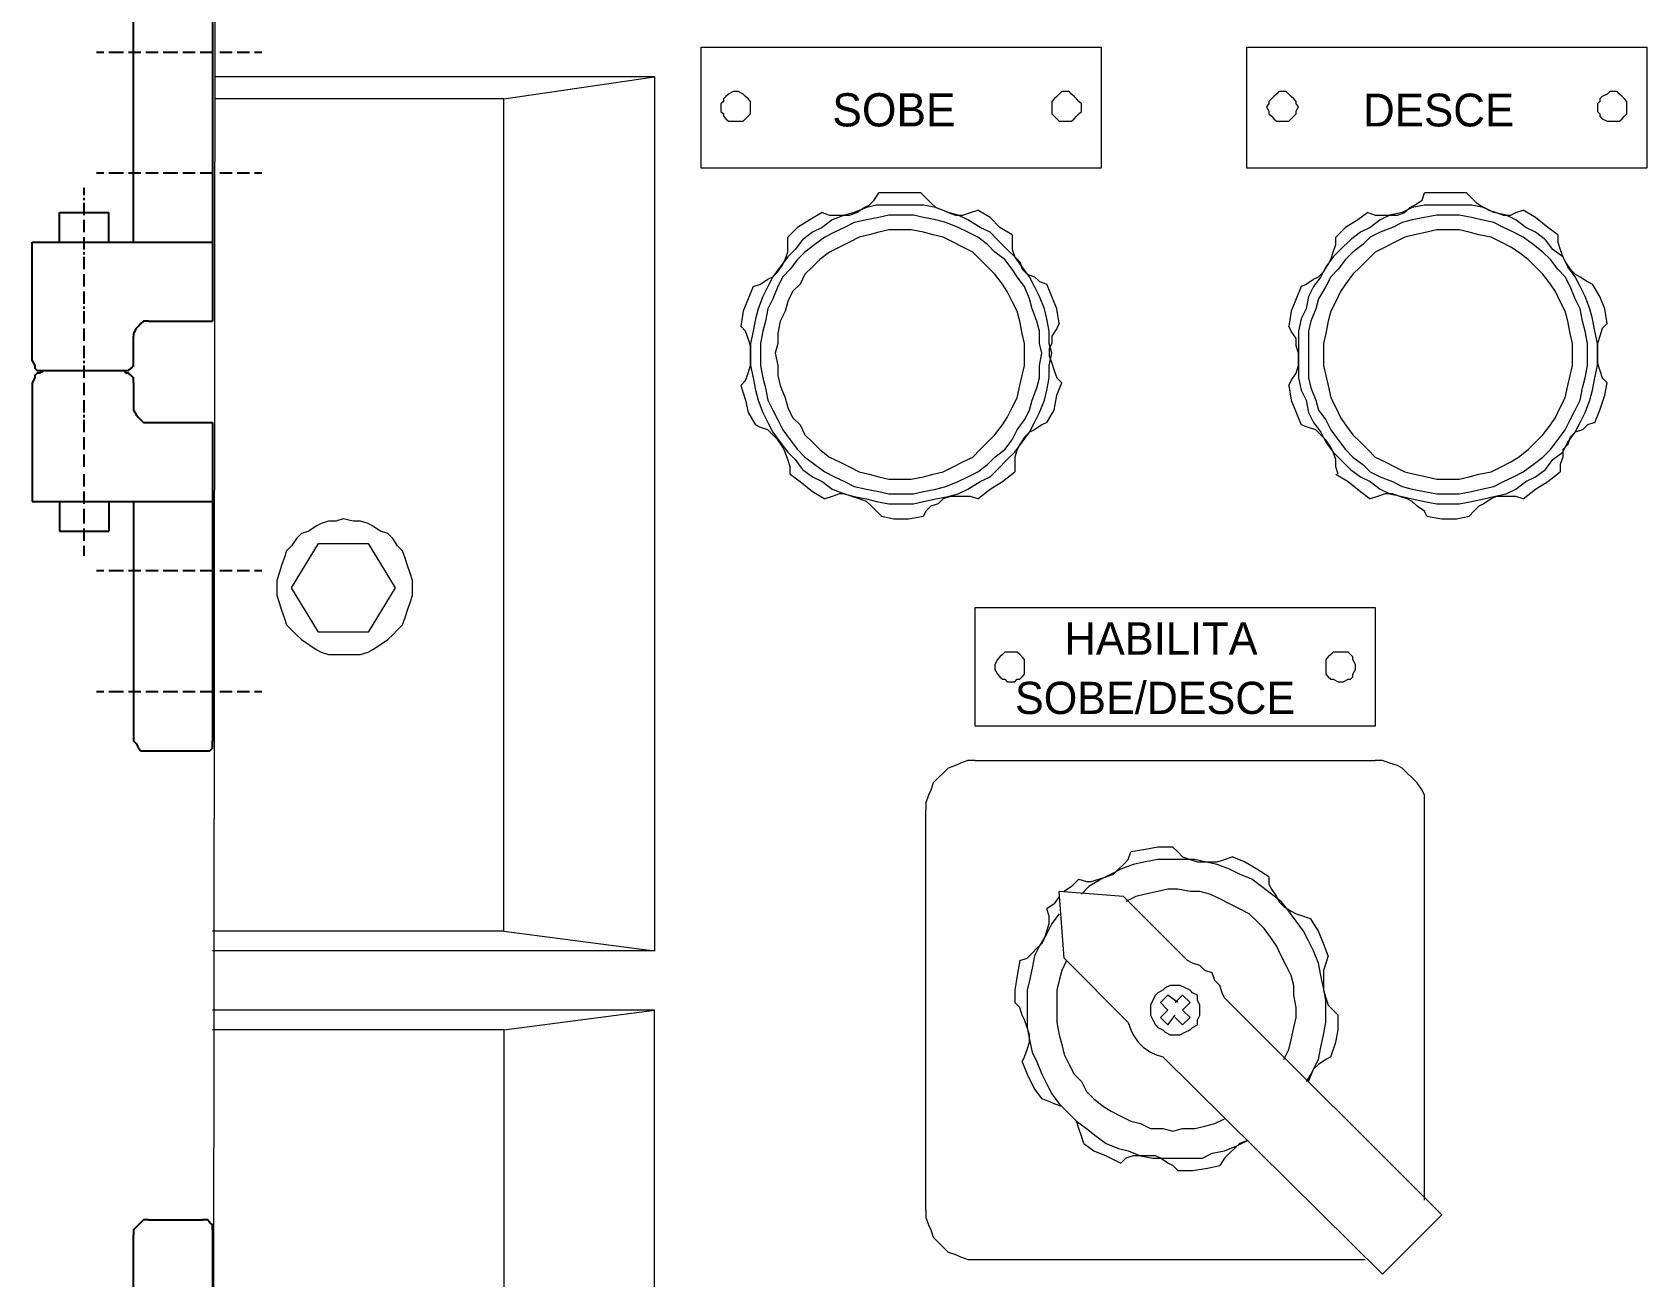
# Model space of a CAD drawing. Header units: millimetres. Extents: x -72 to 2978, y -1067 to 2817.
# Drawn here: x -36.3 to 158.5, y 139.1 to 289.3 of the extents above; entities that cross this region are included whole.
import ezdxf

# ---------------------------------------------------------------- set-up
doc = ezdxf.new("R2010")
doc.units = ezdxf.units.MM
doc.styles.add('CIDFont+F1$001H0', font='')
doc.styles.get('CIDFont+F1$001H0').set_extended_font_data('CIDFont+F1')

msp = doc.modelspace()

# ---------------------------------------------------------------- linework, layer by layer
at = {"color": 7, "linetype": 'Continuous', "lineweight": 15, "true_color": 0x000007}
for p, q in [((-14.3, 320.87), (-14.6, 28.9)), ((38.73, 283.93), (-14.3, 283.93)), ((20.56, 281.24), (38.73, 283.93)), ((38.73, 283.93), (38.73, 178.46)), ((20.56, 281.24), (-14.3, 281.24)), ((20.56, 180.84), (20.56, 281.24)), ((-5.06, 222.25), (-1.79, 227.62)), ((-1.79, 227.62), (4.17, 227.62)), ((4.17, 227.62), (7.45, 222.25)), ((-1.79, 216.89), (-5.06, 222.25)), ((7.45, 222.25), (4.17, 216.89)), ((4.17, 216.89), (-1.79, 216.89)), ((77.46, 201.4), (125.73, 201.4)), ((71.5, 147.18), (71.5, 195.44)), ((131.68, 148.37), (131.68, 195.44)), ((95.34, 185.01), (87.59, 185.61)), ((88.19, 177.57), (87.59, 185.61)), ((95.34, 185.01), (103.08, 177.27)), ((20.56, 180.84), (-14.6, 180.84)), ((20.56, 180.84), (38.73, 178.46)), ((38.73, 178.46), (-14.6, 178.46)), ((95.93, 169.82), (88.19, 177.57)), ((107.55, 172.8), (133.77, 146.58)), ((38.73, 171.31), (-14.6, 171.31)), ((20.56, 168.93), (38.73, 171.31)), ((38.73, 65.25), (38.73, 171.31)), ((20.56, 168.93), (-14.6, 168.93)), ((20.56, 168.93), (20.56, 67.63)), ((126.62, 139.43), (100.1, 165.65)), ((133.77, 146.58), (126.62, 139.43)), ((77.46, 141.22), (124.53, 141.22))]:
    msp.add_line(p, q, dxfattribs=at)
at = {"color": 7, "linetype": 'Continuous', "lineweight": 25, "true_color": 0x000007}
for p, q in [((-14.6, 292.86), (-14.6, 254.43)), ((-24.13, 263.96), (-24.13, 292.27)), ((-28.6, 286.9), (-27.71, 286.9)), ((-27.41, 286.9), (-27.41, 286.9)), ((-27.11, 286.9), (-25.32, 286.9)), ((-25.03, 286.9), (-25.03, 286.9)), ((-24.73, 286.9), (-23.24, 286.9)), ((-22.94, 286.9), (-22.94, 286.9)), ((-22.64, 286.9), (-21.15, 286.9)), ((-20.85, 286.9), (-20.85, 286.9)), ((-20.56, 286.9), (-18.77, 286.9)), ((-18.47, 286.9), (-18.47, 286.9)), ((-18.17, 286.9), (-16.68, 286.9)), ((-16.39, 286.9), (-16.39, 286.9)), ((-16.09, 286.9), (-14.6, 286.9)), ((-14.3, 286.9), (-14.3, 286.9)), ((-13.7, 286.9), (-12.22, 286.9)), ((-11.92, 286.9), (-11.92, 286.9)), ((-11.62, 286.9), (-10.13, 286.9)), ((-9.83, 286.9), (-9.83, 286.9)), ((-9.53, 286.9), (-8.64, 286.9)), ((-28.6, 272.31), (-27.71, 272.31)), ((-27.41, 272.31), (-27.41, 272.31)), ((-27.11, 272.31), (-25.32, 272.31)), ((-25.03, 272.31), (-25.03, 272.31)), ((-24.73, 272.31), (-23.24, 272.31)), ((-22.94, 272.31), (-22.94, 272.31)), ((-22.64, 272.31), (-21.15, 272.31)), ((-20.85, 272.31), (-20.85, 272.31)), ((-20.56, 272.31), (-18.77, 272.31)), ((-18.47, 272.31), (-18.47, 272.31)), ((-18.17, 272.31), (-16.68, 272.31)), ((-16.39, 272.31), (-16.39, 272.31)), ((-16.09, 272.31), (-14.6, 272.31)), ((-14.3, 272.31), (-14.3, 272.31)), ((-13.7, 272.31), (-12.22, 272.31)), ((-11.92, 272.31), (-11.92, 272.31)), ((-11.62, 272.31), (-10.13, 272.31)), ((-9.83, 272.31), (-9.83, 272.31)), ((-9.53, 272.31), (-8.64, 272.31)), ((-30.09, 269.62), (-30.09, 270.52)), ((-30.09, 269.03), (-30.09, 269.33)), ((-33.07, 267.54), (-27.11, 267.54)), ((-33.07, 263.96), (-33.07, 267.54)), ((-30.09, 267.24), (-30.09, 268.73)), ((-30.09, 266.94), (-30.09, 266.94)), ((-27.11, 263.96), (-27.11, 267.54)), ((-30.09, 265.16), (-30.09, 266.65)), ((-36.35, 263.96), (-14.6, 263.96)), ((-36.35, 249.66), (-36.35, 263.96)), ((-30.09, 264.86), (-30.09, 264.86)), ((-30.09, 263.07), (-30.09, 264.56)), ((-30.09, 262.47), (-30.09, 262.77)), ((-30.09, 260.69), (-30.09, 262.18)), ((-30.09, 260.39), (-30.09, 260.39)), ((-30.09, 258.6), (-30.09, 260.09)), ((-30.09, 258.3), (-30.09, 258.3)), ((-30.09, 256.52), (-30.09, 258.01)), ((-30.09, 255.92), (-30.09, 256.22)), ((-30.09, 254.13), (-30.09, 255.62)), ((-30.09, 253.83), (-30.09, 253.83)), ((-30.09, 252.05), (-30.09, 253.54)), ((-22.34, 254.43), (-14.6, 254.43)), ((-30.09, 251.75), (-30.09, 251.75)), ((-30.09, 249.96), (-30.09, 251.45)), ((-24.13, 249.66), (-24.13, 252.64)), ((-30.09, 249.37), (-30.09, 249.66)), ((-34.86, 248.47), (-25.32, 248.47)), ((-30.09, 247.58), (-30.09, 249.07)), ((-36.35, 246.98), (-36.35, 232.68)), ((-30.09, 247.28), (-30.09, 247.28)), ((-30.09, 245.49), (-30.09, 246.98)), ((-24.13, 246.98), (-24.13, 244)), ((-30.09, 245.19), (-30.09, 245.19)), ((-30.09, 243.41), (-30.09, 244.9)), ((-30.09, 242.81), (-30.09, 243.11)), ((-30.09, 241.02), (-30.09, 242.51)), ((-22.34, 242.22), (-14.6, 242.22)), ((-14.6, 242.22), (-14.6, 203.78)), ((-30.09, 240.73), (-30.09, 240.73)), ((-30.09, 238.94), (-30.09, 240.43)), ((-30.09, 238.64), (-30.09, 238.64)), ((-30.09, 236.85), (-30.09, 238.34)), ((-30.09, 236.26), (-30.09, 236.26)), ((-30.09, 234.47), (-30.09, 235.96)), ((-30.09, 234.17), (-30.09, 234.17)), ((-30.09, 232.38), (-30.09, 233.87)), ((-36.35, 232.68), (-14.6, 232.68)), ((-33.07, 232.68), (-33.07, 229.11)), ((-30.09, 232.09), (-30.09, 232.09)), ((-27.11, 232.68), (-27.11, 229.11)), ((-24.13, 232.68), (-24.13, 204.38)), ((-30.09, 230), (-30.09, 231.79)), ((-33.07, 229.11), (-27.11, 229.11)), ((-30.09, 229.7), (-30.09, 229.7)), ((-30.09, 227.91), (-30.09, 229.4)), ((-30.09, 227.62), (-30.09, 227.62)), ((-30.09, 226.13), (-30.09, 227.32)), ((-28.6, 224.34), (-27.71, 224.34)), ((-27.41, 224.34), (-27.41, 224.34)), ((-27.11, 224.34), (-25.32, 224.34)), ((-25.03, 224.34), (-25.03, 224.34)), ((-24.73, 224.34), (-23.24, 224.34)), ((-22.94, 224.34), (-22.94, 224.34)), ((-22.64, 224.34), (-21.15, 224.34)), ((-20.85, 224.34), (-20.85, 224.34)), ((-20.56, 224.34), (-18.77, 224.34)), ((-18.47, 224.34), (-18.47, 224.34)), ((-18.17, 224.34), (-16.68, 224.34)), ((-16.39, 224.34), (-16.39, 224.34)), ((-16.09, 224.34), (-14.6, 224.34)), ((-14.3, 224.34), (-14.3, 224.34)), ((-13.7, 224.34), (-12.22, 224.34)), ((-11.92, 224.34), (-11.92, 224.34)), ((-11.62, 224.34), (-10.13, 224.34)), ((-9.83, 224.34), (-9.83, 224.34)), ((-9.53, 224.34), (-8.64, 224.34)), ((-28.6, 209.74), (-27.71, 209.74)), ((-27.41, 209.74), (-27.41, 209.74)), ((-27.11, 209.74), (-25.32, 209.74)), ((-25.03, 209.74), (-25.03, 209.74)), ((-24.73, 209.74), (-23.24, 209.74)), ((-22.94, 209.74), (-22.94, 209.74)), ((-22.64, 209.74), (-21.15, 209.74)), ((-20.85, 209.74), (-20.85, 209.74)), ((-20.56, 209.74), (-18.77, 209.74)), ((-18.47, 209.74), (-18.47, 209.74)), ((-18.17, 209.74), (-16.68, 209.74)), ((-16.39, 209.74), (-16.39, 209.74)), ((-16.09, 209.74), (-14.6, 209.74)), ((-14.3, 209.74), (-14.3, 209.74)), ((-13.7, 209.74), (-12.22, 209.74)), ((-11.92, 209.74), (-11.92, 209.74)), ((-11.62, 209.74), (-10.13, 209.74)), ((-9.83, 209.74), (-9.83, 209.74)), ((-9.53, 209.74), (-8.64, 209.74)), ((-22.34, 202.59), (-15.79, 202.59)), ((-24.13, 115.89), (-24.13, 144.2)), ((-22.34, 145.98), (-15.79, 145.98)), ((-14.6, 144.79), (-14.6, 106.36))]:
    msp.add_line(p, q, dxfattribs=at)
at = {"color": 7, "linetype": 'Continuous', "lineweight": 15, "true_color": 0x000007}
for points in [[(44.39, 287.5), (92.66, 287.5), (92.66, 272.9), (44.39, 272.9)], [(110.23, 287.5), (158.5, 287.5), (158.5, 272.9), (110.23, 272.9)], [(50.35, 280.35), (50.35, 280.65), (50.35, 280.95), (50.05, 281.24), (49.75, 281.54), (49.46, 281.84), (48.86, 282.14), (48.56, 282.14), (48.26, 282.14), (47.67, 281.84), (47.37, 281.54), (47.07, 281.24), (47.07, 280.95), (46.77, 280.65), (46.77, 280.35), (46.77, 279.75), (47.07, 279.46), (47.07, 279.16), (47.37, 278.86), (47.67, 278.56), (48.26, 278.56), (48.56, 278.56), (48.86, 278.56), (49.46, 278.56), (49.75, 278.86), (50.05, 279.16), (50.35, 279.46), (50.35, 279.75)], [(90.27, 280.35), (90.27, 280.65), (89.97, 280.95), (89.68, 281.24), (89.38, 281.54), (89.08, 281.84), (88.78, 282.14), (88.48, 282.14), (87.89, 282.14), (87.59, 281.84), (87.29, 281.54), (86.99, 281.24), (86.7, 280.95), (86.7, 280.65), (86.7, 280.35), (86.7, 279.75), (86.7, 279.46), (86.99, 279.16), (87.29, 278.86), (87.59, 278.56), (87.89, 278.56), (88.48, 278.56), (88.78, 278.56), (89.08, 278.56), (89.38, 278.86), (89.68, 279.16), (89.97, 279.46), (90.27, 279.75)], [(116.49, 280.35), (116.19, 280.65), (116.19, 280.95), (115.89, 281.24), (115.6, 281.54), (115.3, 281.84), (115, 282.14), (114.7, 282.14), (114.11, 282.14), (113.81, 281.84), (113.51, 281.54), (113.21, 281.24), (112.91, 280.95), (112.91, 280.65), (112.62, 280.35), (112.91, 279.75), (112.91, 279.46), (113.21, 279.16), (113.51, 278.86), (113.81, 278.56), (114.11, 278.56), (114.7, 278.56), (115, 278.56), (115.3, 278.56), (115.6, 278.86), (115.89, 279.16), (116.19, 279.46), (116.19, 279.75)], [(156.11, 280.35), (156.11, 280.65), (156.11, 280.95), (155.82, 281.24), (155.52, 281.54), (155.22, 281.84), (154.92, 282.14), (154.33, 282.14), (154.03, 282.14), (153.73, 281.84), (153.13, 281.54), (152.84, 281.24), (152.84, 280.95), (152.54, 280.65), (152.54, 280.35), (152.54, 279.75), (152.84, 279.46), (152.84, 279.16), (153.13, 278.86), (153.73, 278.56), (154.03, 278.56), (154.33, 278.56), (154.92, 278.56), (155.22, 278.56), (155.52, 278.86), (155.82, 279.16), (156.11, 279.46), (156.11, 279.75)], [(86.7, 250.56), (86.4, 251.75), (86.4, 253.24), (86.1, 254.73), (85.8, 255.92), (85.21, 257.41), (84.61, 258.6), (84.02, 259.79), (83.12, 260.98), (82.23, 262.18), (81.33, 263.07), (80.14, 264.26), (79.25, 265.16), (78.06, 265.75), (76.57, 266.65), (75.38, 267.24), (74.18, 267.54), (72.69, 268.14), (71.2, 268.43), (70.01, 268.43), (68.52, 268.43), (67.03, 268.43), (65.54, 268.43), (64.35, 268.14), (62.86, 267.54), (61.67, 267.24), (60.18, 266.65), (58.99, 265.75), (57.8, 265.16), (56.61, 264.26), (55.71, 263.07), (54.82, 262.18), (53.92, 260.98), (53.03, 259.79), (52.44, 258.6), (51.84, 257.41), (51.24, 255.92), (50.95, 254.73), (50.65, 253.24), (50.35, 251.75), (50.35, 250.56), (50.35, 249.07), (50.65, 247.58), (50.95, 246.09), (51.24, 244.9), (51.84, 243.41), (52.44, 242.22), (53.03, 241.02), (53.92, 239.83), (54.82, 238.64), (55.71, 237.75), (56.61, 236.55), (57.8, 235.66), (58.99, 235.07), (60.18, 234.17), (61.67, 233.58), (62.86, 233.28), (64.35, 232.98), (65.54, 232.68), (67.03, 232.38), (68.52, 232.38), (70.01, 232.38), (71.2, 232.68), (72.69, 232.98), (74.18, 233.28), (75.38, 233.58), (76.57, 234.17), (78.06, 235.07), (79.25, 235.66), (80.14, 236.55), (81.33, 237.75), (82.23, 238.64), (83.12, 239.83), (84.02, 241.02), (84.61, 242.22), (85.21, 243.41), (85.8, 244.9), (86.1, 246.09), (86.4, 247.58), (86.4, 249.07)], [(85.51, 250.56), (85.21, 251.75), (85.21, 253.24), (84.91, 254.43), (84.31, 255.92), (84.02, 257.11), (83.42, 258.6), (82.53, 259.79), (81.93, 260.69), (81.04, 261.88), (79.84, 262.77), (78.95, 263.67), (77.76, 264.56), (76.57, 265.16), (75.38, 265.75), (73.89, 266.35), (72.69, 266.65), (71.2, 266.94), (70.01, 267.24), (68.52, 267.24), (67.03, 267.24), (65.84, 266.94), (64.35, 266.65), (62.86, 266.35), (61.67, 265.75), (60.48, 265.16), (59.29, 264.56), (58.1, 263.67), (56.9, 262.77), (56.01, 261.88), (55.12, 260.69), (54.22, 259.79), (53.63, 258.6), (53.03, 257.11), (52.44, 255.92), (52.14, 254.43), (51.84, 253.24), (51.54, 251.75), (51.54, 250.56), (51.54, 249.07), (51.84, 247.58), (52.14, 246.39), (52.44, 244.9), (53.03, 243.7), (53.63, 242.51), (54.22, 241.32), (55.12, 240.13), (56.01, 238.94), (56.9, 238.04), (58.1, 237.15), (59.29, 236.26), (60.48, 235.66), (61.67, 235.07), (62.86, 234.47), (64.35, 234.17), (65.84, 233.87), (67.03, 233.58), (68.52, 233.58), (70.01, 233.58), (71.2, 233.87), (72.69, 234.17), (73.89, 234.47), (75.38, 235.07), (76.57, 235.66), (77.76, 236.26), (78.95, 237.15), (79.84, 238.04), (81.04, 238.94), (81.93, 240.13), (82.53, 241.32), (83.42, 242.51), (84.02, 243.7), (84.31, 244.9), (84.91, 246.39), (85.21, 247.58), (85.21, 249.07)], [(152.54, 250.56), (152.54, 251.75), (152.24, 253.24), (151.94, 254.73), (151.65, 255.92), (151.05, 257.41), (150.45, 258.6), (149.86, 259.79), (148.96, 260.98), (148.37, 262.18), (147.18, 263.07), (146.28, 264.26), (145.09, 265.16), (143.9, 265.75), (142.71, 266.65), (141.52, 267.24), (140.03, 267.54), (138.83, 268.14), (137.34, 268.43), (135.86, 268.43), (134.37, 268.43), (133.17, 268.43), (131.68, 268.43), (130.19, 268.14), (129, 267.54), (127.51, 267.24), (126.32, 266.65), (125.13, 265.75), (123.94, 265.16), (122.75, 264.26), (121.55, 263.07), (120.66, 262.18), (119.77, 260.98), (119.17, 259.79), (118.28, 258.6), (117.68, 257.41), (117.38, 255.92), (116.79, 254.73), (116.49, 253.24), (116.49, 251.75), (116.49, 250.56), (116.49, 249.07), (116.49, 247.58), (116.79, 246.09), (117.38, 244.9), (117.68, 243.41), (118.28, 242.22), (119.17, 241.02), (119.77, 239.83), (120.66, 238.64), (121.55, 237.75), (122.75, 236.55), (123.94, 235.66), (125.13, 235.07), (126.32, 234.17), (127.51, 233.58), (129, 233.28), (130.19, 232.98), (131.68, 232.68), (133.17, 232.38), (134.37, 232.38), (135.86, 232.38), (137.34, 232.68), (138.83, 232.98), (140.03, 233.28), (141.52, 233.58), (142.71, 234.17), (143.9, 235.07), (145.09, 235.66), (146.28, 236.55), (147.18, 237.75), (148.37, 238.64), (148.96, 239.83), (149.86, 241.02), (150.45, 242.22), (151.05, 243.41), (151.65, 244.9), (151.94, 246.09), (152.24, 247.58), (152.54, 249.07)], [(151.35, 250.56), (151.35, 251.75), (151.05, 253.24), (150.75, 254.43), (150.45, 255.92), (149.86, 257.11), (149.26, 258.6), (148.67, 259.79), (147.77, 260.69), (146.88, 261.88), (145.98, 262.77), (144.79, 263.67), (143.6, 264.56), (142.41, 265.16), (141.22, 265.75), (140.03, 266.35), (138.54, 266.65), (137.34, 266.94), (135.86, 267.24), (134.37, 267.24), (133.17, 267.24), (131.68, 266.94), (130.19, 266.65), (129, 266.35), (127.81, 265.75), (126.32, 265.16), (125.13, 264.56), (124.24, 263.67), (123.04, 262.77), (122.15, 261.88), (121.26, 260.69), (120.36, 259.79), (119.77, 258.6), (118.87, 257.11), (118.58, 255.92), (117.98, 254.43), (117.68, 253.24), (117.68, 251.75), (117.68, 250.56), (117.68, 249.07), (117.68, 247.58), (117.98, 246.39), (118.58, 244.9), (118.87, 243.7), (119.77, 242.51), (120.36, 241.32), (121.26, 240.13), (122.15, 238.94), (123.04, 238.04), (124.24, 237.15), (125.13, 236.26), (126.32, 235.66), (127.81, 235.07), (129, 234.47), (130.19, 234.17), (131.68, 233.87), (133.17, 233.58), (134.37, 233.58), (135.86, 233.58), (137.34, 233.87), (138.54, 234.17), (140.03, 234.47), (141.22, 235.07), (142.41, 235.66), (143.6, 236.26), (144.79, 237.15), (145.98, 238.04), (146.88, 238.94), (147.77, 240.13), (148.67, 241.32), (149.26, 242.51), (149.86, 243.7), (150.45, 244.9), (150.75, 246.39), (151.05, 247.58), (151.35, 249.07)], [(83.42, 250.56), (83.42, 251.75), (83.12, 252.94), (82.82, 254.43), (82.53, 255.62), (81.93, 256.81), (81.33, 258.01), (80.74, 258.9), (79.84, 260.09), (78.95, 260.98), (78.06, 261.88), (77.16, 262.77), (75.97, 263.37), (74.78, 263.96), (73.59, 264.56), (72.4, 264.86), (71.2, 265.16), (69.72, 265.45), (68.52, 265.45), (67.03, 265.45), (65.84, 265.16), (64.65, 264.86), (63.46, 264.56), (62.27, 263.96), (61.08, 263.37), (59.88, 262.77), (58.69, 261.88), (57.8, 260.98), (56.9, 260.09), (56.31, 258.9), (55.41, 258.01), (54.82, 256.81), (54.52, 255.62), (53.92, 254.43), (53.63, 252.94), (53.63, 251.75), (53.33, 250.56), (53.63, 249.07), (53.63, 247.88), (53.92, 246.68), (54.52, 245.19), (54.82, 244), (55.41, 242.81), (56.31, 241.92), (56.9, 240.73), (57.8, 239.83), (58.69, 238.94), (59.88, 238.04), (61.08, 237.45), (62.27, 236.85), (63.46, 236.26), (64.65, 235.96), (65.84, 235.66), (67.03, 235.36), (68.52, 235.36), (69.72, 235.36), (71.2, 235.66), (72.4, 235.96), (73.59, 236.26), (74.78, 236.85), (75.97, 237.45), (77.16, 238.04), (78.06, 238.94), (78.95, 239.83), (79.84, 240.73), (80.74, 241.92), (81.33, 242.81), (81.93, 244), (82.53, 245.19), (82.82, 246.68), (83.12, 247.88), (83.42, 249.07)], [(149.56, 250.56), (149.56, 251.75), (149.26, 252.94), (148.96, 254.43), (148.67, 255.62), (148.07, 256.81), (147.47, 258.01), (146.88, 258.9), (145.98, 260.09), (145.09, 260.98), (144.2, 261.88), (143.01, 262.77), (142.11, 263.37), (140.92, 263.96), (139.73, 264.56), (138.24, 264.86), (137.05, 265.16), (135.86, 265.45), (134.37, 265.45), (133.17, 265.45), (131.98, 265.16), (130.49, 264.86), (129.3, 264.56), (128.11, 263.96), (126.92, 263.37), (125.73, 262.77), (124.83, 261.88), (123.94, 260.98), (123.04, 260.09), (122.15, 258.9), (121.55, 258.01), (120.96, 256.81), (120.36, 255.62), (120.06, 254.43), (119.77, 252.94), (119.47, 251.75), (119.47, 250.56), (119.47, 249.07), (119.77, 247.88), (120.06, 246.68), (120.36, 245.19), (120.96, 244), (121.55, 242.81), (122.15, 241.92), (123.04, 240.73), (123.94, 239.83), (124.83, 238.94), (125.73, 238.04), (126.92, 237.45), (128.11, 236.85), (129.3, 236.26), (130.49, 235.96), (131.98, 235.66), (133.17, 235.36), (134.37, 235.36), (135.86, 235.36), (137.05, 235.66), (138.24, 235.96), (139.73, 236.26), (140.92, 236.85), (142.11, 237.45), (143.01, 238.04), (144.2, 238.94), (145.09, 239.83), (145.98, 240.73), (146.88, 241.92), (147.47, 242.81), (148.07, 244), (148.67, 245.19), (148.96, 246.68), (149.26, 247.88), (149.56, 249.07)], [(9.53, 222.25), (9.53, 223.15), (9.24, 224.04), (8.94, 224.94), (8.64, 225.83), (8.34, 226.72), (7.75, 227.32), (7.15, 228.21), (6.55, 228.81), (5.66, 229.11), (4.77, 229.7), (4.17, 230), (3.28, 230.3), (2.38, 230.3), (1.19, 230.6), (0.3, 230.3), (-0.6, 230.3), (-1.49, 230), (-2.09, 229.7), (-2.98, 229.11), (-3.87, 228.81), (-4.47, 228.21), (-5.06, 227.32), (-5.66, 226.72), (-5.96, 225.83), (-6.26, 224.94), (-6.55, 224.04), (-6.85, 223.15), (-6.85, 222.25), (-6.85, 221.36), (-6.55, 220.47), (-6.26, 219.57), (-5.96, 218.68), (-5.66, 217.79), (-5.06, 217.19), (-4.47, 216.59), (-3.87, 216), (-2.98, 215.4), (-2.09, 214.81), (-1.49, 214.51), (-0.6, 214.21), (0.3, 214.21), (1.19, 214.21), (2.38, 214.21), (3.28, 214.21), (4.17, 214.51), (4.77, 214.81), (5.66, 215.4), (6.55, 216), (7.15, 216.59), (7.75, 217.19), (8.34, 217.79), (8.64, 218.68), (8.94, 219.57), (9.24, 220.47), (9.53, 221.36)], [(77.46, 219.87), (125.73, 219.87), (125.73, 205.57), (77.46, 205.57)], [(83.42, 212.72), (83.42, 213.02), (83.42, 213.61), (83.12, 213.91), (82.82, 214.21), (82.53, 214.51), (82.23, 214.51), (81.63, 214.51), (81.33, 214.51), (81.04, 214.51), (80.74, 214.21), (80.44, 213.91), (80.14, 213.61), (79.84, 213.02), (79.84, 212.72), (79.84, 212.42), (80.14, 211.83), (80.44, 211.53), (80.74, 211.23), (81.04, 211.23), (81.33, 210.93), (81.63, 210.93), (82.23, 210.93), (82.53, 211.23), (82.82, 211.23), (83.12, 211.53), (83.42, 211.83), (83.42, 212.42)], [(123.34, 212.72), (123.34, 213.02), (123.04, 213.61), (123.04, 213.91), (122.75, 214.21), (122.45, 214.51), (121.85, 214.51), (121.55, 214.51), (121.26, 214.51), (120.66, 214.51), (120.36, 214.21), (120.06, 213.91), (119.77, 213.61), (119.77, 213.02), (119.77, 212.72), (119.77, 212.42), (119.77, 211.83), (120.06, 211.53), (120.36, 211.23), (120.66, 211.23), (121.26, 210.93), (121.55, 210.93), (121.85, 210.93), (122.45, 211.23), (122.75, 211.23), (123.04, 211.53), (123.04, 211.83), (123.34, 212.42)], [(104.57, 171.31), (104.57, 171.9), (104.27, 172.5), (104.27, 173.1), (103.68, 173.39), (103.38, 173.69), (102.79, 173.99), (102.19, 174.29), (101.59, 174.29), (101, 174.29), (100.4, 173.99), (100.1, 173.69), (99.51, 173.39), (99.21, 173.1), (98.91, 172.5), (98.61, 171.9), (98.61, 171.31), (98.61, 170.71), (98.91, 170.12), (99.21, 169.52), (99.51, 169.22), (100.1, 168.93), (100.4, 168.63), (101, 168.33), (101.59, 168.33), (102.19, 168.33), (102.79, 168.63), (103.38, 168.93), (103.68, 169.22), (104.27, 169.52), (104.27, 170.12), (104.57, 170.71)]]:
    msp.add_lwpolyline(points, close=True, dxfattribs=at)
for points in [[(58.99, 267.54), (59.88, 267.24), (60.78, 267.24), (61.37, 267.24), (62.27, 267.24), (63.16, 267.54), (64.05, 268.14), (64.65, 268.43), (65.25, 269.03), (65.84, 269.92)], [(70.91, 269.92), (69.12, 269.92), (67.33, 269.92), (65.84, 269.92)], [(70.91, 269.92), (71.5, 269.33), (72.1, 268.73), (72.69, 268.14), (73.59, 267.84), (74.18, 267.54), (75.08, 267.24), (75.97, 267.24), (76.87, 267.54), (77.76, 267.84)], [(124.83, 267.54), (125.73, 267.24), (126.62, 267.24), (127.51, 267.24), (128.41, 267.24), (129.3, 267.54), (129.9, 268.14), (130.49, 268.43), (131.39, 269.03), (131.68, 269.92)], [(136.75, 269.92), (135.26, 269.92), (133.47, 269.92), (131.68, 269.92)], [(136.75, 269.92), (137.34, 269.33), (137.94, 268.73), (138.83, 268.14), (139.43, 267.84), (140.32, 267.54), (141.22, 267.24), (142.11, 267.24), (142.71, 267.54), (143.6, 267.84)], [(58.99, 267.54), (57.5, 266.65), (56.01, 265.75), (54.82, 264.56)], [(81.93, 264.86), (80.44, 265.75), (79.25, 266.94), (77.76, 267.84)], [(124.83, 267.54), (123.64, 266.65), (122.15, 265.75), (120.96, 264.56)], [(147.77, 264.86), (146.58, 265.75), (145.09, 266.94), (143.6, 267.84)], [(50.65, 258.6), (51.54, 258.9), (52.44, 259.5), (53.03, 259.79), (53.63, 260.39), (54.22, 261.28), (54.52, 261.88), (54.82, 262.77), (54.82, 263.67), (54.82, 264.56)], [(81.93, 264.86), (81.93, 263.96), (81.93, 263.07), (82.23, 262.18), (82.82, 261.58), (83.12, 260.69), (83.72, 260.09), (84.61, 259.79), (85.21, 259.2), (86.1, 258.9)], [(116.79, 258.6), (117.38, 258.9), (118.28, 259.5), (118.87, 259.79), (119.47, 260.39), (120.06, 261.28), (120.36, 261.88), (120.66, 262.77), (120.96, 263.67), (120.96, 264.56)], [(147.77, 264.86), (147.77, 263.96), (148.07, 263.07), (148.37, 262.18), (148.67, 261.58), (149.26, 260.69), (149.86, 260.09), (150.45, 259.79), (151.35, 259.2), (151.94, 258.9)], [(50.65, 258.6), (50.05, 257.11), (49.46, 255.62), (49.16, 253.83)], [(87.59, 254.13), (87.29, 255.92), (86.7, 257.41), (86.1, 258.9)], [(116.79, 258.6), (116.19, 257.11), (115.6, 255.62), (115.3, 253.83)], [(153.73, 254.13), (153.43, 255.92), (152.84, 257.41), (151.94, 258.9)], [(49.16, 246.68), (49.75, 247.28), (50.05, 248.17), (50.35, 249.07), (50.35, 249.96), (50.35, 250.56), (50.35, 251.45), (50.05, 252.34), (49.75, 253.24), (49.16, 253.83)], [(87.59, 254.13), (87.29, 253.54), (86.7, 252.64), (86.7, 251.75), (86.4, 251.15), (86.4, 250.26), (86.7, 249.37), (86.99, 248.47), (87.29, 247.58), (87.89, 246.98)], [(115.3, 246.68), (115.6, 247.28), (116.19, 248.17), (116.49, 249.07), (116.49, 249.96), (116.49, 250.56), (116.19, 251.45), (116.19, 252.34), (115.6, 253.24), (115.3, 253.83)], [(153.73, 254.13), (153.13, 253.54), (152.84, 252.64), (152.54, 251.75), (152.54, 251.15), (152.54, 250.26), (152.54, 249.37), (152.84, 248.47), (153.13, 247.58), (153.73, 246.98)], [(49.16, 246.68), (49.75, 244.9), (50.05, 243.41), (50.95, 241.92)], [(86.1, 242.22), (86.99, 243.7), (87.29, 245.49), (87.89, 246.98)], [(115.3, 246.68), (115.6, 244.9), (116.19, 243.41), (116.79, 241.92)], [(152.24, 242.22), (152.84, 243.7), (153.43, 245.49), (153.73, 246.98)], [(55.12, 235.96), (55.12, 236.85), (54.82, 237.75), (54.52, 238.64), (54.22, 239.24), (53.63, 240.13), (53.03, 240.73), (52.44, 241.32), (51.54, 241.62), (50.95, 241.92)], [(86.1, 242.22), (85.51, 241.92), (84.61, 241.32), (84.02, 241.02), (83.42, 240.43), (82.82, 239.53), (82.53, 238.94), (82.23, 238.04), (82.23, 237.15), (82.23, 236.26)], [(121.26, 235.96), (120.96, 236.85), (120.96, 237.75), (120.66, 238.64), (120.36, 239.24), (119.77, 240.13), (119.17, 240.73), (118.58, 241.32), (117.68, 241.62), (116.79, 241.92)], [(152.24, 242.22), (151.35, 241.92), (150.75, 241.32), (149.86, 241.02), (149.26, 240.43), (148.96, 239.53), (148.37, 238.94), (148.37, 238.04), (148.07, 237.15), (148.07, 236.26)], [(55.12, 235.96), (56.31, 235.07), (57.8, 233.87), (59.29, 232.98)], [(77.76, 232.98), (79.25, 234.17), (80.74, 235.07), (82.23, 236.26)], [(120.96, 235.96), (122.45, 235.07), (123.94, 233.87), (125.13, 232.98)], [(143.6, 232.98), (145.09, 234.17), (146.58, 235.07), (148.07, 236.26)], [(66.14, 230.89), (65.54, 231.49), (64.95, 232.09), (64.35, 232.68), (63.46, 232.98), (62.56, 233.28), (61.67, 233.58), (61.08, 233.58), (60.18, 233.28), (59.29, 232.98)], [(77.76, 232.98), (76.87, 233.28), (75.97, 233.28), (75.08, 233.28), (74.48, 233.28), (73.59, 232.98), (72.99, 232.38), (72.1, 232.09), (71.5, 231.49), (71.2, 230.89)], [(131.98, 230.89), (131.68, 231.49), (130.79, 232.09), (130.19, 232.68), (129.6, 232.98), (128.7, 233.28), (127.81, 233.58), (126.92, 233.58), (126.02, 233.28), (125.13, 232.98)], [(143.6, 232.98), (142.71, 233.28), (142.11, 233.28), (141.22, 233.28), (140.32, 233.28), (139.73, 232.98), (138.83, 232.38), (138.24, 232.09), (137.64, 231.49), (137.05, 230.89)], [(66.14, 230.89), (67.63, 230.6), (69.42, 230.6), (71.2, 230.89)], [(131.98, 230.89), (133.77, 230.6), (135.56, 230.6), (137.05, 230.89)], [(77.46, 201.4), (76.57, 201.4), (75.67, 201.1), (75.08, 200.8), (74.18, 200.51), (73.59, 199.91), (72.99, 199.31), (72.4, 198.72), (72.1, 197.82), (71.8, 197.23), (71.5, 196.33), (71.5, 195.44)], [(131.68, 195.44), (131.68, 196.33), (131.68, 197.23), (131.39, 197.82), (130.79, 198.72), (130.19, 199.31), (129.6, 199.91), (129, 200.51), (128.41, 200.8), (127.51, 201.1), (126.62, 201.4), (125.73, 201.4)], [(101.3, 190.97), (99.51, 190.97), (98.02, 190.67), (96.23, 190.38)], [(101.3, 190.97), (101.89, 190.38), (102.49, 189.78), (103.38, 189.48), (104.27, 189.18), (105.17, 189.18), (106.06, 189.18), (106.66, 189.18), (107.55, 189.48), (108.45, 189.78)], [(89.97, 187.1), (90.87, 186.8), (91.46, 186.8), (92.36, 187.1), (93.25, 187.4), (94.15, 187.69), (94.74, 188.29), (95.34, 188.89), (95.93, 189.48), (96.23, 190.38)], [(117.68, 162.67), (118.28, 164.16), (118.87, 165.35), (119.17, 166.84), (119.47, 168.33), (119.77, 169.82), (119.77, 171.31), (119.77, 172.5), (119.47, 173.99), (119.17, 175.48), (118.87, 176.97), (118.28, 178.46), (117.68, 179.65), (117.09, 180.84), (116.19, 182.03), (115.3, 183.23), (114.4, 184.42), (113.21, 185.31), (112.02, 186.2), (110.83, 187.1), (109.34, 187.69), (108.15, 188.29), (106.66, 188.89), (105.17, 189.18), (103.98, 189.48), (102.49, 189.48), (101, 189.48), (99.51, 189.48), (98.02, 189.18), (96.53, 188.89), (95.04, 188.29), (93.85, 187.69), (92.66, 187.1), (91.17, 186.2), (90.27, 185.31)], [(112.91, 187.4), (111.43, 188.29), (109.94, 189.18), (108.45, 189.78)], [(89.97, 187.1), (89.08, 186.2), (88.19, 185.61)], [(112.91, 187.4), (112.91, 186.5), (113.21, 185.91), (113.81, 185.01), (114.11, 184.42), (114.7, 183.82), (115.6, 183.23), (116.19, 182.93), (117.09, 182.63), (117.98, 182.33)], [(114.7, 165.35), (115.3, 166.54), (115.6, 167.73), (115.89, 169.22), (116.19, 170.41), (116.19, 171.61), (115.89, 173.1), (115.89, 174.29), (115.6, 175.48), (115, 176.67), (114.4, 177.86), (113.81, 179.05), (113.21, 179.95), (112.32, 181.14), (111.43, 182.03), (110.53, 182.93), (109.34, 183.52), (108.15, 184.12), (106.96, 184.72), (105.76, 185.31), (104.57, 185.61), (103.38, 185.61), (101.89, 185.91), (100.7, 185.91), (99.51, 185.61), (98.02, 185.31), (96.83, 185.01), (95.63, 184.42)], [(82.82, 177.27), (83.72, 177.57), (84.31, 178.16), (84.91, 178.76), (85.51, 179.35), (85.8, 179.95), (86.1, 180.84), (86.4, 181.74), (86.4, 182.63), (86.1, 183.52)], [(87.59, 185.01), (86.99, 184.12), (86.1, 183.52)], [(87.59, 182.93), (86.7, 181.74), (86.1, 180.54), (85.21, 179.05), (84.61, 177.86), (84.31, 176.37), (84.02, 174.88), (83.72, 173.69), (83.72, 172.2), (83.72, 170.71), (83.72, 169.22), (84.02, 167.73), (84.31, 166.24), (84.91, 165.05), (85.51, 163.56), (86.1, 162.37), (86.7, 161.18), (87.59, 159.99), (88.78, 158.8), (89.68, 157.9), (90.87, 157.01), (92.06, 156.11), (93.25, 155.22), (94.74, 154.62), (95.93, 154.33), (97.42, 153.73), (98.91, 153.43), (100.4, 153.43), (101.89, 153.43), (103.38, 153.43), (104.87, 153.43), (106.06, 154.03), (107.55, 154.33), (109.04, 154.92), (110.23, 155.52)], [(120.06, 177.86), (119.47, 179.35), (118.87, 180.84), (117.98, 182.33)], [(120.06, 177.86), (119.77, 176.97), (119.47, 176.08), (119.47, 175.48), (119.47, 174.59), (119.47, 173.69), (119.77, 172.8), (120.06, 171.9), (120.66, 171.31), (121.26, 170.71)], [(82.82, 177.27), (82.53, 175.48), (82.23, 173.69), (82.23, 172.2)], [(88.48, 177.27), (87.89, 176.08), (87.59, 174.88), (87.29, 173.69), (87.29, 172.2), (87.29, 171.01), (87.29, 169.82), (87.59, 168.33), (87.89, 167.14), (88.19, 165.95), (88.78, 164.75), (89.38, 163.56), (90.27, 162.67), (90.87, 161.48), (91.76, 160.58), (92.95, 159.69), (93.85, 159.09), (95.04, 158.5), (96.23, 157.9), (97.42, 157.6), (98.61, 157.01), (100.1, 157.01), (101.3, 156.71), (102.49, 157.01), (103.98, 157.01), (105.17, 157.31), (106.36, 157.6), (107.55, 158.2)], [(107.55, 172.8), (107.25, 173.39), (106.96, 174.29), (106.36, 174.88), (106.06, 175.78), (105.17, 176.08), (104.57, 176.67), (103.68, 176.97), (103.08, 177.27)], [(83.12, 165.05), (83.42, 165.65), (83.72, 166.54), (84.02, 167.44), (84.02, 168.33), (83.72, 169.22), (83.42, 170.12), (83.12, 170.71), (82.82, 171.61), (82.23, 172.2)], [(101.89, 172.2), (100.7, 173.1), (99.81, 172.2), (100.7, 171.31)], [(102.49, 171.31), (103.38, 172.2), (102.49, 173.1), (101.59, 172.2)], [(95.93, 169.82), (96.23, 168.93), (96.53, 168.33), (97.12, 167.44), (97.72, 166.84), (98.61, 166.24), (99.21, 165.95), (100.1, 165.65)], [(100.7, 171.31), (99.81, 170.41), (100.7, 169.52), (101.59, 170.71)], [(101.59, 170.41), (102.49, 169.52), (103.38, 170.41), (102.49, 171.31)], [(120.36, 165.65), (120.96, 167.44), (121.26, 168.93), (121.26, 170.71)], [(120.36, 165.65), (119.77, 165.35), (118.87, 164.75), (118.28, 164.16), (117.98, 163.56), (117.38, 162.67)], [(83.12, 165.05), (83.72, 163.56), (84.61, 161.77), (85.51, 160.58)], [(90.57, 155.22), (90.27, 156.11), (89.97, 157.01), (89.68, 157.9), (89.08, 158.5), (88.48, 159.09), (87.89, 159.69), (86.99, 159.99), (86.4, 160.29), (85.51, 160.58)], [(90.57, 155.22), (91.76, 154.33), (93.25, 153.73), (95.04, 152.84)], [(110.23, 155.52), (109.34, 155.22), (108.74, 154.62), (108.15, 154.03), (107.55, 153.43), (106.96, 152.54)], [(101.89, 151.94), (101.3, 152.54), (100.7, 152.84), (99.81, 153.43), (99.21, 153.73), (98.32, 153.73), (97.42, 153.73), (96.53, 153.73), (95.63, 153.43), (95.04, 152.84)], [(101.89, 151.94), (103.68, 151.94), (105.47, 152.24), (106.96, 152.54)], [(71.5, 147.18), (71.5, 146.28), (71.8, 145.39), (72.1, 144.79), (72.4, 143.9), (72.99, 143.3), (73.59, 142.71), (74.18, 142.11), (75.08, 141.81), (75.67, 141.52), (76.57, 141.22), (77.46, 141.22)]]:
    msp.add_lwpolyline(points, dxfattribs=at)
at = {"color": 7, "linetype": 'Continuous', "lineweight": 25, "true_color": 0x000007}
for points in [[(-22.34, 254.43), (-22.94, 254.43), (-23.24, 254.13), (-23.54, 253.83), (-23.83, 253.54), (-24.13, 252.94), (-24.13, 252.64)], [(-36.35, 249.66), (-36.05, 249.07), (-36.05, 248.77), (-35.75, 248.47), (-35.45, 248.47), (-34.86, 248.47)], [(-25.32, 248.47), (-25.03, 248.47), (-24.73, 248.47), (-24.43, 248.77), (-24.13, 249.07), (-24.13, 249.66)], [(-34.86, 248.47), (-35.45, 248.17), (-35.75, 248.17), (-36.05, 247.88), (-36.05, 247.58), (-36.35, 246.98)], [(-24.13, 246.98), (-24.13, 247.58), (-24.43, 247.88), (-24.73, 248.17), (-25.03, 248.17), (-25.32, 248.47)], [(-24.13, 244), (-24.13, 243.7), (-23.83, 243.11), (-23.54, 242.81), (-23.24, 242.51), (-22.94, 242.22), (-22.34, 242.22)], [(-24.13, 204.38), (-24.13, 203.78), (-23.83, 203.48), (-23.54, 202.89), (-23.24, 202.59), (-22.94, 202.59), (-22.34, 202.59)], [(-15.79, 202.59), (-15.19, 202.59), (-14.9, 202.59), (-14.6, 202.89), (-14.6, 203.19), (-14.6, 203.78)], [(-22.34, 145.98), (-22.94, 145.98), (-23.24, 145.69), (-23.54, 145.39), (-23.83, 145.09), (-24.13, 144.79), (-24.13, 144.2)], [(-14.6, 144.79), (-14.6, 145.09), (-14.6, 145.39), (-14.9, 145.69), (-15.19, 145.98), (-15.79, 145.98)]]:
    msp.add_lwpolyline(points, dxfattribs=at)

# ---------------------------------------------------------------- texts
at = {"color": 7, "true_color": 0x000007, "style": 'CIDFont+F1$001H0'}
for s, height, p in [('SOBE', 4.004, (60.21, 277.93)), ('DESCE', 3.958, (124.27, 277.93)), ('HABILITA', 3.923, (88.22, 214.18)), ('SOBE/DESCE', 3.888, (82.26, 207.03))]:
    msp.add_text(s, height=height, dxfattribs=at).set_placement(p)

doc.saveas('drawing.dxf')
